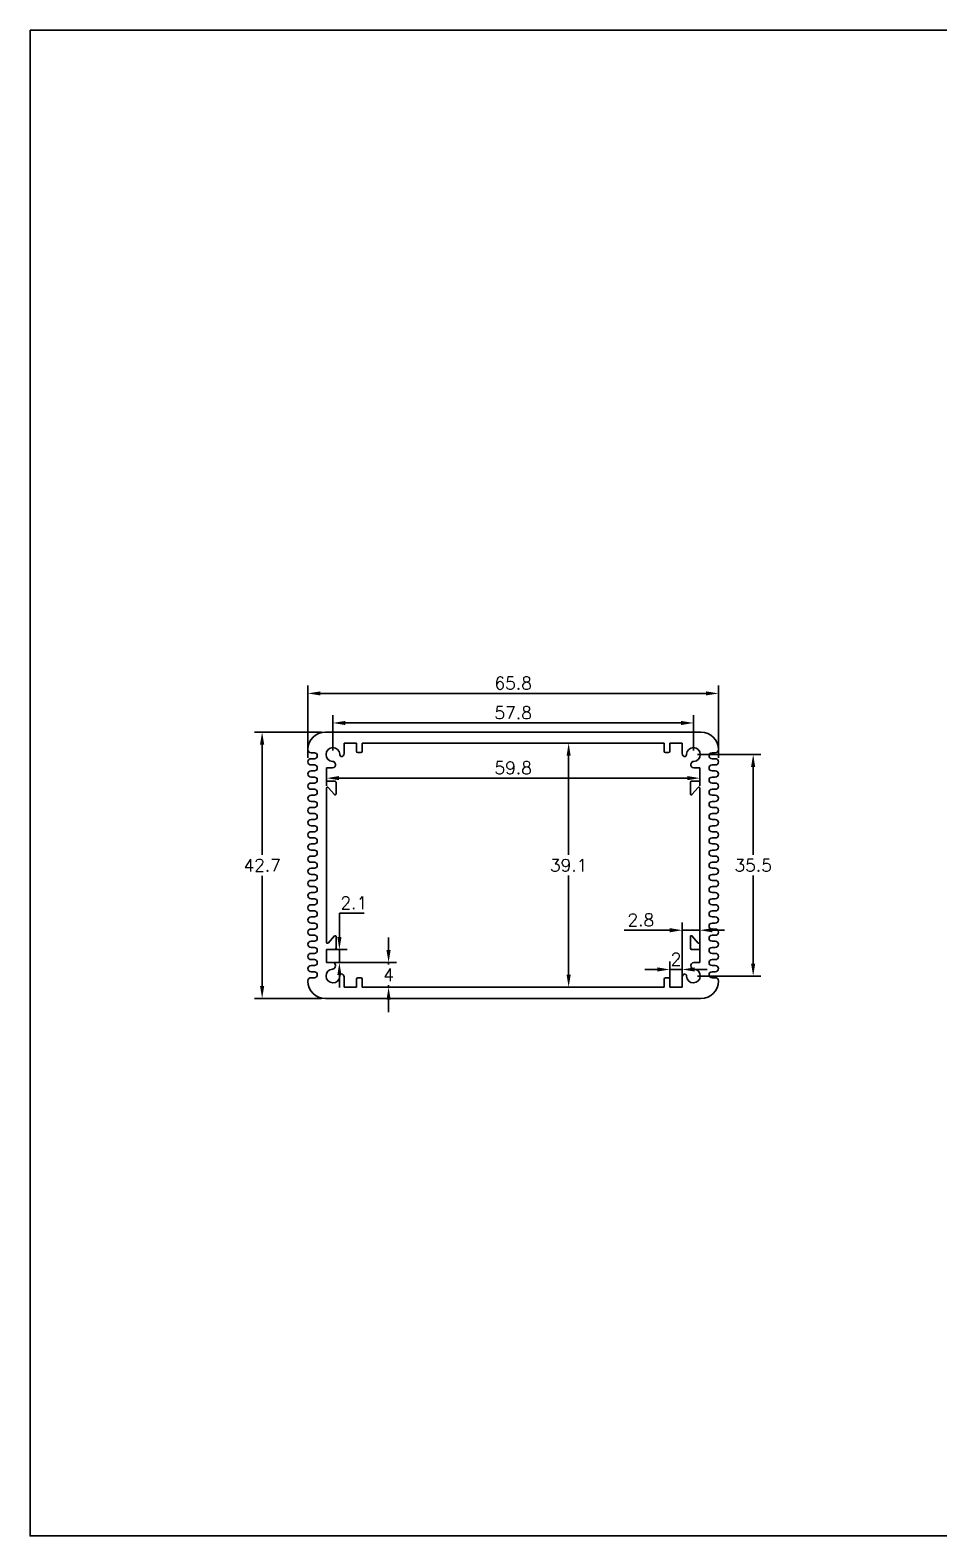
# Model space of a CAD drawing. Header units: millimetres. Extents: x -77 to 296, y -108 to 134.
# Drawn here: x -77.5 to 68.2, y -107.5 to 133.8 of the extents above; entities that cross this region are included whole.
import ezdxf

# ---------------------------------------------------------------- set-up
doc = ezdxf.new("R2010")
doc.units = ezdxf.units.MM
doc.styles.get("Standard").update_dxf_attribs({"font": 'txt.shx', "height": 2})
doc.dimstyles.new('ISO-25', dxfattribs={"dimtxt": 2.5, "dimasz": 2, "dimexe": 1.25, "dimexo": 0.625, "dimtad": 1, "dimtih": 1, "dimtoh": 1, "dimdec": 1, "dimdsep": 46, "dimtxsty": 'Standard', "dimcen": 2.5, "dimadec": 0, "dimazin": 0, "dimtfac": 1, "dimtdec": 1, "dimtmove": 0, "dimatfit": 3, "dimfxl": 1, "dimarcsym": 0})

# ---------------------------------------------------------------- blocks, each defined once
blk = doc.blocks.new('*D1')
at = {"color": 0, "lineweight": -2, "transparency": 16777216}
for p, q in [((-32.95, 17.15), (-32.95, 28.74)), ((-30.95, 27.49), (30.85, 27.49)), ((32.85, 17.15), (32.85, 28.74))]:
    blk.add_line(p, q, dxfattribs=at)
at = {"color": 0, "transparency": 16777216}
for points in [[(-30.95, 27.82), (-30.95, 27.16), (-32.95, 27.49)], [(30.85, 27.82), (30.85, 27.16), (32.85, 27.49)]]:
    blk.add_solid(points, dxfattribs=at)
at = {"layer": 'Defpoints', "color": 0, "transparency": 16777216}
for p in [(32.85, 27.49), (-32.95, 16.53), (32.85, 16.53)]:
    blk.add_point(p, dxfattribs=at)
at = {"color": 0, "transparency": 16777216, "insert": (-0.05, 29.14), "char_height": 2, "attachment_point": 5}
blk.add_mtext('65.8', dxfattribs=at)
blk = doc.blocks.new('*D2')
at = {"color": 0, "lineweight": -2, "transparency": 16777216}
for p, q in [((-28.95, 18.33), (-28.95, 24)), ((-26.95, 22.75), (26.85, 22.75)), ((28.85, 18.33), (28.85, 24))]:
    blk.add_line(p, q, dxfattribs=at)
at = {"color": 0, "transparency": 16777216}
for points in [[(-26.95, 23.09), (-26.95, 22.42), (-28.95, 22.75)], [(26.85, 23.09), (26.85, 22.42), (28.85, 22.75)]]:
    blk.add_solid(points, dxfattribs=at)
at = {"layer": 'Defpoints', "color": 0, "transparency": 16777216}
for p in [(28.85, 22.75), (-28.95, 17.7), (28.85, 17.7)]:
    blk.add_point(p, dxfattribs=at)
at = {"color": 0, "transparency": 16777216, "insert": (-0.05, 24.4), "char_height": 2, "attachment_point": 5}
blk.add_mtext('57.8', dxfattribs=at)
blk = doc.blocks.new('*D3')
at = {"color": 0, "lineweight": -2, "transparency": 16777216}
for p, q in [((-30.77, 21.3), (-41.54, 21.3)), ((-40.29, 19.3), (-40.29, 1.62)), ((-40.29, -19.4), (-40.29, -1.72)), ((-30.77, -21.4), (-41.54, -21.4))]:
    blk.add_line(p, q, dxfattribs=at)
at = {"color": 0, "transparency": 16777216}
for points in [[(-40.63, 19.3), (-39.96, 19.3), (-40.29, 21.3)], [(-40.63, -19.4), (-39.96, -19.4), (-40.29, -21.4)]]:
    blk.add_solid(points, dxfattribs=at)
at = {"layer": 'Defpoints', "color": 0, "transparency": 16777216}
for p in [(-40.29, 21.3), (-30.15, 21.3), (-30.15, -21.4)]:
    blk.add_point(p, dxfattribs=at)
at = {"color": 0, "transparency": 16777216, "insert": (-40.29, -0.05), "char_height": 2, "attachment_point": 5}
blk.add_mtext('42.7', dxfattribs=at)
blk = doc.blocks.new('*D4')
at = {"color": 0, "lineweight": -2, "transparency": 16777216}
for p, q in [((29.48, 17.7), (39.67, 17.7)), ((38.42, 15.7), (38.42, 1.6)), ((38.42, -15.8), (38.42, -1.7)), ((29.48, -17.8), (39.67, -17.8))]:
    blk.add_line(p, q, dxfattribs=at)
at = {"color": 0, "transparency": 16777216}
for points in [[(38.08, 15.7), (38.75, 15.7), (38.42, 17.7)], [(38.08, -15.8), (38.75, -15.8), (38.42, -17.8)]]:
    blk.add_solid(points, dxfattribs=at)
at = {"layer": 'Defpoints', "color": 0, "transparency": 16777216}
for p in [(28.85, 17.7), (28.85, -17.8), (38.42, -17.8)]:
    blk.add_point(p, dxfattribs=at)
at = {"color": 0, "transparency": 16777216, "insert": (38.42, -0.05), "char_height": 2, "attachment_point": 5}
blk.add_mtext('35.5', dxfattribs=at)
blk = doc.blocks.new('*D5')
at = {"color": 0, "lineweight": -2, "transparency": 16777216}
for p, q in [((-27.91, -11.55), (-27.91, -7.73)), ((-27.91, -7.73), (-23.93, -7.73)), ((-28.67, -13.55), (-26.66, -13.55)), ((-27.91, -15.65), (-27.91, -13.55)), ((-28.84, -15.65), (-26.66, -15.65)), ((-27.91, -17.65), (-27.91, -19.65))]:
    blk.add_line(p, q, dxfattribs=at)
at = {"color": 0, "transparency": 16777216}
for points in [[(-28.24, -11.55), (-27.57, -11.55), (-27.91, -13.55)], [(-28.24, -17.65), (-27.57, -17.65), (-27.91, -15.65)]]:
    blk.add_solid(points, dxfattribs=at)
at = {"layer": 'Defpoints', "color": 0, "transparency": 16777216}
for p in [(-29.3, -13.55), (-29.47, -15.65), (-27.91, -15.65)]:
    blk.add_point(p, dxfattribs=at)
at = {"color": 0, "transparency": 16777216, "insert": (-25.6, -6.08), "char_height": 2, "attachment_point": 5}
blk.add_mtext('2.1', dxfattribs=at)
blk = doc.blocks.new('*D6')
at = {"color": 0, "lineweight": -2, "transparency": 16777216}
for p, q in [((-20.02, -13.65), (-20.02, -11.65)), ((-28.84, -15.65), (-18.77, -15.65)), ((-20.02, -15.65), (-20.02, -15.97)), ((-20.02, -19.6), (-20.02, -19.28)), ((-23.62, -19.6), (-18.77, -19.6)), ((-20.02, -21.6), (-20.02, -23.6))]:
    blk.add_line(p, q, dxfattribs=at)
at = {"color": 0, "transparency": 16777216}
for points in [[(-20.36, -13.65), (-19.69, -13.65), (-20.02, -15.65)], [(-20.36, -21.6), (-19.69, -21.6), (-20.02, -19.6)]]:
    blk.add_solid(points, dxfattribs=at)
at = {"layer": 'Defpoints', "color": 0, "transparency": 16777216}
for p in [(-29.47, -15.65), (-24.25, -19.6), (-20.02, -19.6)]:
    blk.add_point(p, dxfattribs=at)
at = {"color": 0, "transparency": 16777216, "insert": (-20.02, -17.62), "char_height": 2, "attachment_point": 5}
blk.add_mtext('4', dxfattribs=at)
blk = doc.blocks.new('*D7')
at = {"color": 0, "lineweight": -2, "transparency": 16777216}
for p, q in [((23.05, -16.75), (21.05, -16.75)), ((25.05, -18.97), (25.05, -15.5)), ((27.05, -16.75), (25.05, -16.75)), ((27.05, -18.97), (27.05, -15.5)), ((29.05, -16.75), (31.05, -16.75))]:
    blk.add_line(p, q, dxfattribs=at)
at = {"color": 0, "transparency": 16777216}
for points in [[(23.05, -16.42), (23.05, -17.09), (25.05, -16.75)], [(29.05, -16.42), (29.05, -17.09), (27.05, -16.75)]]:
    blk.add_solid(points, dxfattribs=at)
at = {"layer": 'Defpoints', "color": 0, "transparency": 16777216}
for p in [(25.05, -16.75), (25.05, -19.6), (27.05, -19.6)]:
    blk.add_point(p, dxfattribs=at)
at = {"color": 0, "transparency": 16777216, "insert": (26.05, -15.11), "char_height": 2, "attachment_point": 5}
blk.add_mtext('2', dxfattribs=at)
blk = doc.blocks.new('*D8')
at = {"color": 0, "lineweight": -2, "transparency": 16777216}
for p, q in [((27.05, -18.97), (27.05, -9.21)), ((29.85, -13.97), (29.85, -9.21)), ((25.05, -10.46), (17.76, -10.46)), ((29.85, -10.46), (27.05, -10.46)), ((31.85, -10.46), (33.85, -10.46))]:
    blk.add_line(p, q, dxfattribs=at)
at = {"color": 0, "transparency": 16777216}
for points in [[(25.05, -10.13), (25.05, -10.8), (27.05, -10.46)], [(31.85, -10.13), (31.85, -10.8), (29.85, -10.46)]]:
    blk.add_solid(points, dxfattribs=at)
at = {"layer": 'Defpoints', "color": 0, "transparency": 16777216}
for p in [(29.85, -10.46), (29.85, -14.6), (27.05, -19.6)]:
    blk.add_point(p, dxfattribs=at)
at = {"color": 0, "transparency": 16777216, "insert": (20.41, -8.82), "char_height": 2, "attachment_point": 5}
blk.add_mtext('2.8', dxfattribs=at)
blk = doc.blocks.new('*D9')
at = {"color": 0, "lineweight": -2, "transparency": 16777216}
for p, q in [((-29.95, 13.88), (-29.95, 12.66)), ((27.85, 13.91), (-27.95, 13.91)), ((29.85, 13.88), (29.85, 12.66))]:
    blk.add_line(p, q, dxfattribs=at)
at = {"color": 0, "transparency": 16777216}
for points in [[(-27.95, 14.25), (-27.95, 13.58), (-29.95, 13.91)], [(27.85, 14.25), (27.85, 13.58), (29.85, 13.91)]]:
    blk.add_solid(points, dxfattribs=at)
at = {"layer": 'Defpoints', "color": 0, "transparency": 16777216}
for p in [(-29.95, 14.5), (29.85, 14.5), (-29.95, 13.91)]:
    blk.add_point(p, dxfattribs=at)
at = {"color": 0, "transparency": 16777216, "insert": (-0.05, 15.56), "char_height": 2, "attachment_point": 5}
blk.add_mtext('59.8', dxfattribs=at)
blk = doc.blocks.new('*D10')
at = {"color": 0, "lineweight": -2, "transparency": 16777216}
for p, q in [((0.58, 19.5), (10.09, 19.5)), ((8.84, 17.5), (8.84, 1.6)), ((8.84, -17.6), (8.84, -1.7)), ((0.58, -19.6), (10.09, -19.6))]:
    blk.add_line(p, q, dxfattribs=at)
at = {"color": 0, "transparency": 16777216}
for points in [[(8.51, 17.5), (9.17, 17.5), (8.84, 19.5)], [(8.51, -17.6), (9.17, -17.6), (8.84, -19.6)]]:
    blk.add_solid(points, dxfattribs=at)
at = {"layer": 'Defpoints', "color": 0, "transparency": 16777216}
for p in [(-0.05, 19.5), (-0.05, -19.6), (8.84, -19.6)]:
    blk.add_point(p, dxfattribs=at)
at = {"color": 0, "transparency": 16777216, "insert": (8.84, -0.05), "char_height": 2, "attachment_point": 5}
blk.add_mtext('39.1', dxfattribs=at)

msp = doc.modelspace()

# ---------------------------------------------------------------- linework, layer by layer
for p, q in [((-30.15, 21.3), (30.05, 21.3)), ((-27.15, 19.5), (-25.15, 19.5)), ((-27.15, 17.84), (-27.15, 19.5)), ((-25.15, 19.5), (-25.15, 18.2)), ((-24.25, 19.5), (-24.25, 18.2)), ((-24.25, 19.5), (24.15, 19.5)), ((24.15, 19.5), (24.15, 18.2)), ((27.05, 19.5), (25.05, 19.5)), ((25.05, 19.5), (25.05, 18.2)), ((27.05, 17.84), (27.05, 19.5)), ((-32.95, 18.5), (-32.95, 18.48)), ((-32.45, 17.98), (-31.92, 17.98)), ((-32.45, 17.03), (-31.92, 17.03)), ((-31.45, 17.5), (-31.45, 17.5)), ((-24.95, 18), (-24.45, 18)), ((24.85, 18), (24.35, 18)), ((31.35, 17.5), (31.35, 17.5)), ((32.35, 17.98), (31.83, 17.98)), ((32.35, 17.03), (31.83, 17.03)), ((32.85, 18.5), (32.85, 18.48)), ((-32.45, 16.03), (-31.92, 16.03)), ((-32.45, 15.08), (-31.92, 15.08)), ((-31.45, 15.55), (-31.45, 15.55)), ((-29.95, 15.55), (-28.99, 15.55)), ((-29.95, 13.45), (-29.95, 15.55)), ((-28.56, 16.25), (-28.53, 16.15)), ((28.47, 16.25), (28.44, 16.15)), ((29.85, 15.55), (28.9, 15.55)), ((29.85, 13.45), (29.85, 15.55)), ((31.35, 15.55), (31.35, 15.55)), ((32.35, 16.03), (31.83, 16.03)), ((32.35, 15.08), (31.83, 15.08)), ((-32.45, 14.08), (-31.92, 14.08)), ((-32.45, 13.13), (-31.92, 13.13)), ((-32.45, 12.13), (-31.92, 12.13)), ((-31.45, 13.6), (-31.45, 13.6)), ((-29.95, 13.45), (-28.65, 13.45)), ((-29.95, -12.45), (-29.95, 12.35)), ((-29.85, 12.45), (-29.79, 12.45)), ((-28.7, 11.28), (-29.71, 12.42)), ((-28.45, 13.25), (-28.45, 11.35)), ((28.35, 13.25), (28.35, 11.35)), ((29.85, 13.45), (28.55, 13.45)), ((28.61, 11.28), (29.62, 12.42)), ((29.75, 12.45), (29.7, 12.45)), ((29.85, -12.45), (29.85, 12.35)), ((31.35, 13.6), (31.35, 13.6)), ((32.35, 14.08), (31.83, 14.08)), ((32.35, 13.13), (31.83, 13.13)), ((32.35, 12.13), (31.83, 12.13)), ((-32.45, 11.18), (-31.92, 11.18)), ((-32.45, 10.18), (-31.92, 10.18)), ((-31.45, 11.65), (-31.45, 11.65)), ((-31.45, 9.7), (-31.45, 9.7)), ((-28.55, 11.25), (-28.63, 11.25)), ((28.45, 11.25), (28.54, 11.25)), ((31.35, 11.65), (31.35, 11.65)), ((31.35, 9.7), (31.35, 9.7)), ((32.35, 11.18), (31.83, 11.18)), ((32.35, 10.18), (31.83, 10.18)), ((-32.45, 9.23), (-31.92, 9.23)), ((-32.45, 8.23), (-31.92, 8.23)), ((-32.45, 7.28), (-31.92, 7.28)), ((-31.45, 7.75), (-31.45, 7.75)), ((31.35, 7.75), (31.35, 7.75)), ((32.35, 9.23), (31.83, 9.23)), ((32.35, 8.23), (31.83, 8.23)), ((32.35, 7.28), (31.83, 7.28)), ((-32.45, 6.28), (-31.92, 6.28)), ((-32.45, 5.33), (-31.92, 5.33)), ((-31.45, 5.8), (-31.45, 5.8)), ((31.35, 5.8), (31.35, 5.8)), ((32.35, 6.28), (31.83, 6.28)), ((32.35, 5.33), (31.83, 5.33)), ((-32.45, 4.33), (-31.92, 4.33)), ((-32.45, 3.38), (-31.92, 3.38)), ((-31.45, 3.85), (-31.45, 3.85)), ((31.35, 3.85), (31.35, 3.85)), ((32.35, 4.33), (31.83, 4.33)), ((32.35, 3.38), (31.83, 3.38)), ((-32.45, 2.38), (-31.92, 2.38)), ((-32.45, 1.43), (-31.92, 1.43)), ((-32.45, 0.43), (-31.92, 0.43)), ((-31.45, 1.9), (-31.45, 1.9)), ((31.35, 1.9), (31.35, 1.9)), ((32.35, 2.38), (31.83, 2.38)), ((32.35, 1.43), (31.83, 1.43)), ((32.35, 0.43), (31.83, 0.43)), ((-32.45, -0.52), (-31.92, -0.52)), ((-32.45, -1.52), (-31.92, -1.52)), ((-31.45, -0.05), (-31.45, -0.05)), ((-31.45, -2), (-31.45, -2)), ((31.35, -0.05), (31.35, -0.05)), ((31.35, -2), (31.35, -2)), ((32.35, -0.52), (31.83, -0.52)), ((32.35, -1.52), (31.83, -1.52)), ((-32.45, -2.47), (-31.92, -2.47)), ((-32.45, -3.47), (-31.92, -3.47)), ((-32.45, -4.42), (-31.92, -4.42)), ((-31.45, -3.95), (-31.45, -3.95)), ((31.35, -3.95), (31.35, -3.95)), ((32.35, -2.47), (31.83, -2.47)), ((32.35, -3.47), (31.83, -3.47)), ((32.35, -4.42), (31.83, -4.42)), ((-32.45, -5.42), (-31.92, -5.42)), ((-32.45, -6.37), (-31.92, -6.37)), ((-31.45, -5.9), (-31.45, -5.9)), ((31.35, -5.9), (31.35, -5.9)), ((32.35, -5.42), (31.83, -5.42)), ((32.35, -6.37), (31.83, -6.37)), ((-32.45, -7.37), (-31.92, -7.37)), ((-32.45, -8.32), (-31.92, -8.32)), ((-32.45, -9.32), (-31.92, -9.32)), ((-31.45, -7.85), (-31.45, -7.85)), ((31.35, -7.85), (31.35, -7.85)), ((32.35, -7.37), (31.83, -7.37)), ((32.35, -8.32), (31.83, -8.32)), ((32.35, -9.32), (31.83, -9.32)), ((-32.45, -10.27), (-31.92, -10.27)), ((-32.45, -11.27), (-31.92, -11.27)), ((-31.45, -9.8), (-31.45, -9.8)), ((-31.45, -11.75), (-31.45, -11.75)), ((-28.7, -11.38), (-29.71, -12.52)), ((-28.55, -11.35), (-28.63, -11.35)), ((-28.45, -13.35), (-28.45, -11.45)), ((28.35, -13.35), (28.35, -11.45)), ((28.45, -11.35), (28.54, -11.35)), ((28.61, -11.38), (29.62, -12.52)), ((31.35, -9.8), (31.35, -9.8)), ((31.35, -11.75), (31.35, -11.75)), ((32.35, -10.27), (31.83, -10.27)), ((32.35, -11.27), (31.83, -11.27)), ((-32.45, -12.22), (-31.92, -12.22)), ((-32.45, -13.22), (-31.92, -13.22)), ((-32.45, -14.17), (-31.92, -14.17)), ((-31.45, -13.7), (-31.45, -13.7)), ((-29.95, -13.55), (-28.65, -13.55)), ((-29.95, -13.55), (-29.95, -15.65)), ((-29.85, -12.55), (-29.79, -12.55)), ((29.85, -13.55), (28.55, -13.55)), ((29.75, -12.55), (29.7, -12.55)), ((29.85, -13.55), (29.85, -15.65)), ((31.35, -13.7), (31.35, -13.7)), ((32.35, -12.22), (31.83, -12.22)), ((32.35, -13.22), (31.83, -13.22)), ((32.35, -14.17), (31.83, -14.17)), ((-32.45, -15.17), (-31.92, -15.17)), ((-32.45, -16.12), (-31.92, -16.12)), ((-31.45, -15.65), (-31.45, -15.65)), ((-29.95, -15.65), (-28.99, -15.65)), ((-28.56, -16.35), (-28.53, -16.25)), ((28.47, -16.35), (28.44, -16.25)), ((29.85, -15.65), (28.9, -15.65)), ((31.35, -15.65), (31.35, -15.65)), ((32.35, -15.17), (31.83, -15.17)), ((32.35, -16.12), (31.83, -16.12)), ((-32.95, -18.57), (-32.95, -18.6)), ((-32.45, -17.12), (-31.92, -17.12)), ((-32.45, -18.07), (-31.92, -18.07)), ((-31.45, -17.6), (-31.45, -17.6)), ((-27.15, -19.6), (-27.15, -17.94)), ((-25.15, -18.3), (-25.15, -19.6)), ((-24.95, -18.1), (-24.45, -18.1)), ((-24.25, -18.3), (-24.25, -19.6)), ((24.15, -18.3), (24.15, -19.6)), ((24.85, -18.1), (24.35, -18.1)), ((25.05, -18.3), (25.05, -19.6)), ((27.05, -19.6), (27.05, -17.94)), ((31.35, -17.6), (31.35, -17.6)), ((32.35, -17.12), (31.83, -17.12)), ((32.35, -18.07), (31.83, -18.07)), ((32.85, -18.57), (32.85, -18.6)), ((-30.15, -21.4), (30.05, -21.4)), ((-27.15, -19.6), (-25.15, -19.6)), ((-24.25, -19.6), (24.15, -19.6)), ((25.05, -19.6), (27.05, -19.6))]:
    msp.add_line(p, q)
at = {"color": 2}
for p, q in [((-32.95, 16.53), (-32.95, 16.53)), ((-32.95, 14.58), (-32.95, 14.58)), ((32.85, 16.53), (32.85, 16.53)), ((32.85, 14.58), (32.85, 14.58)), ((-32.95, 12.63), (-32.95, 12.63)), ((32.85, 12.63), (32.85, 12.63)), ((-32.95, 10.68), (-32.95, 10.68)), ((32.85, 10.68), (32.85, 10.68)), ((-32.95, 8.73), (-32.95, 8.73)), ((32.85, 8.73), (32.85, 8.73)), ((-32.95, 6.78), (-32.95, 6.78)), ((32.85, 6.78), (32.85, 6.78)), ((-32.95, 4.83), (-32.95, 4.83)), ((-32.95, 2.88), (-32.95, 2.88)), ((32.85, 4.83), (32.85, 4.83)), ((32.85, 2.88), (32.85, 2.88)), ((-32.95, 0.93), (-32.95, 0.93)), ((32.85, 0.93), (32.85, 0.93)), ((-32.95, -1.02), (-32.95, -1.02)), ((32.85, -1.02), (32.85, -1.02)), ((-32.95, -2.97), (-32.95, -2.97)), ((32.85, -2.97), (32.85, -2.97)), ((-32.95, -4.92), (-32.95, -4.92)), ((-32.95, -6.87), (-32.95, -6.87)), ((32.85, -4.92), (32.85, -4.92)), ((32.85, -6.87), (32.85, -6.87)), ((-32.95, -8.82), (-32.95, -8.82)), ((32.85, -8.82), (32.85, -8.82)), ((-32.95, -10.77), (-32.95, -10.77)), ((32.85, -10.77), (32.85, -10.77)), ((-32.95, -12.72), (-32.95, -12.72)), ((32.85, -12.72), (32.85, -12.72)), ((-32.95, -14.67), (-32.95, -14.67)), ((-32.95, -16.62), (-32.95, -16.62)), ((32.85, -14.67), (32.85, -14.67)), ((32.85, -16.62), (32.85, -16.62))]:
    msp.add_line(p, q, dxfattribs=at)
msp.add_lwpolyline([(-77.48, 133.79), (295.98, 133.79), (295.98, -107.53), (-77.48, -107.53)], close=True)
for centre, radius, start, end in [((-30.15, 18.5), 2.8, 90, 180), ((30.05, 18.5), 2.8, 0, 90), ((30.05, 18.5), 2.8, 0, 90), ((-32.45, 18.48), 0.5, 180, 270), ((-32.45, 16.53), 0.5, 90, 180), ((-31.92, 17.5), 0.475, 360, 90), ((-31.92, 17.5), 0.475, 270, 360), ((-28.95, 17.7), 1.1, 2.553, 267.447), ((-27.37, 17.77), 0.475, 182.553, 239.2918), ((-27.62, 17.84), 0.475, 270.7082, 0), ((-24.95, 18.2), 0.2, 180, 270), ((-24.45, 18.2), 0.2, 270, 0), ((24.35, 18.2), 0.2, 180, 270), ((24.85, 18.2), 0.2, 270, 0), ((27.53, 17.84), 0.475, 180, 269.2918), ((27.28, 17.77), 0.475, 300.7082, 357.447), ((28.85, 17.7), 1.1, 272.553, 177.447), ((31.83, 17.5), 0.475, 90, 180), ((31.83, 17.5), 0.475, 180, 270), ((32.35, 18.48), 0.5, 270, 360), ((32.35, 16.53), 0.5, 0, 90), ((-32.45, 16.53), 0.5, 180, 270), ((-32.45, 14.58), 0.5, 90, 180), ((-32.45, 14.58), 0.5, 180, 270), ((-31.92, 15.55), 0.475, 0, 90), ((-31.92, 15.55), 0.475, 270, 360), ((-29.02, 16.13), 0.475, 15, 87.447), ((-28.99, 16.03), 0.475, 270, 15), ((28.9, 16.03), 0.475, 165, 270), ((28.92, 16.13), 0.475, 92.553, 165), ((31.83, 15.55), 0.475, 90, 180), ((31.83, 15.55), 0.475, 180, 270), ((32.35, 16.53), 0.5, 270, 0), ((32.35, 14.58), 0.5, 0, 90), ((32.35, 14.58), 0.5, 270, 0), ((-32.45, 12.63), 0.5, 90, 180), ((-32.45, 12.63), 0.5, 180, 270), ((-31.92, 13.6), 0.475, 0, 90), ((-31.92, 13.6), 0.475, 270, 0), ((-31.92, 11.65), 0.475, 0, 90), ((-29.85, 12.35), 0.1, 90, 180), ((-29.79, 12.35), 0.1, 41.7274, 90), ((-28.65, 13.25), 0.2, 0, 90), ((28.55, 13.25), 0.2, 90, 180), ((29.7, 12.35), 0.1, 90, 138.2726), ((29.75, 12.35), 0.1, 360, 90), ((31.83, 13.6), 0.475, 90, 180), ((31.83, 13.6), 0.475, 180, 270), ((31.83, 11.65), 0.475, 90, 180), ((32.35, 12.63), 0.5, 0, 90), ((32.35, 12.63), 0.5, 270, 0), ((-32.45, 10.68), 0.5, 90, 180), ((-32.45, 10.68), 0.5, 180, 270), ((-31.92, 11.65), 0.475, 270, 0), ((-31.92, 9.7), 0.475, 360, 90), ((-31.92, 9.7), 0.475, 270, 360), ((-28.63, 11.35), 0.1, 221.7274, 270), ((-28.55, 11.35), 0.1, 270, 0), ((28.45, 11.35), 0.1, 180, 270), ((28.54, 11.35), 0.1, 270, 318.2726), ((31.83, 11.65), 0.475, 180, 270), ((31.83, 9.7), 0.475, 90, 180), ((31.83, 9.7), 0.475, 180, 270), ((32.35, 10.68), 0.5, 0, 90), ((32.35, 10.68), 0.5, 270, 0), ((-32.45, 8.73), 0.5, 90, 180), ((-32.45, 8.73), 0.5, 180, 270), ((-32.45, 6.78), 0.5, 90, 180), ((-31.92, 7.75), 0.475, 0, 90), ((-31.92, 7.75), 0.475, 270, 360), ((31.83, 7.75), 0.475, 90, 180), ((31.83, 7.75), 0.475, 180, 270), ((32.35, 8.73), 0.5, 0, 90), ((32.35, 8.73), 0.5, 270, 0), ((32.35, 6.78), 0.5, 0, 90), ((-32.45, 6.78), 0.5, 180, 270), ((-32.45, 4.83), 0.5, 90, 180), ((-31.92, 5.8), 0.475, 0, 90), ((-31.92, 5.8), 0.475, 270, 0), ((31.83, 5.8), 0.475, 90, 180), ((31.83, 5.8), 0.475, 180, 270), ((32.35, 6.78), 0.5, 270, 0), ((32.35, 4.83), 0.5, 0, 90), ((-32.45, 4.83), 0.5, 180, 270), ((-32.45, 2.88), 0.5, 90, 180), ((-32.45, 2.88), 0.5, 180, 270), ((-31.92, 3.85), 0.475, 0, 90), ((-31.92, 3.85), 0.475, 270, 360), ((31.83, 3.85), 0.475, 90, 180), ((31.83, 3.85), 0.475, 180, 270), ((32.35, 4.83), 0.5, 270, 0), ((32.35, 2.88), 0.5, 0, 90), ((32.35, 2.88), 0.5, 270, 0), ((-32.45, 0.93), 0.5, 90, 180), ((-32.45, 0.93), 0.5, 180, 270), ((-31.92, 1.9), 0.475, 0, 90), ((-31.92, 1.9), 0.475, 270, 360), ((-31.92, -0.05), 0.475, 0, 90), ((31.83, 1.9), 0.475, 90, 180), ((31.83, 1.9), 0.475, 180, 270), ((31.83, -0.05), 0.475, 90, 180), ((32.35, 0.93), 0.5, 0, 90), ((32.35, 0.93), 0.5, 270, 0), ((-32.45, -1.02), 0.5, 90, 180), ((-32.45, -1.02), 0.5, 180, 270), ((-31.92, -0.05), 0.475, 270, 360), ((-31.92, -2), 0.475, 360, 90), ((-31.92, -2), 0.475, 270, 360), ((31.83, -0.05), 0.475, 180, 270), ((31.83, -2), 0.475, 90, 180), ((31.83, -2), 0.475, 180, 270), ((32.35, -1.02), 0.5, 0, 90), ((32.35, -1.02), 0.5, 270, 0), ((-32.45, -2.97), 0.5, 90, 180), ((-32.45, -2.97), 0.5, 180, 270), ((-32.45, -4.92), 0.5, 90, 180), ((-31.92, -3.95), 0.475, 0, 90), ((-31.92, -3.95), 0.475, 270, 360), ((31.83, -3.95), 0.475, 90, 180), ((31.83, -3.95), 0.475, 180, 270), ((32.35, -2.97), 0.5, 0, 90), ((32.35, -2.97), 0.5, 270, 0), ((32.35, -4.92), 0.5, 0, 90), ((-32.45, -4.92), 0.5, 180, 270), ((-32.45, -6.87), 0.5, 90, 180), ((-32.45, -6.87), 0.5, 180, 270), ((-31.92, -5.9), 0.475, 0, 90), ((-31.92, -5.9), 0.475, 270, 0), ((31.83, -5.9), 0.475, 90, 180), ((31.83, -5.9), 0.475, 180, 270), ((32.35, -4.92), 0.5, 270, 0), ((32.35, -6.87), 0.5, 0, 90), ((32.35, -6.87), 0.5, 270, 0), ((-32.45, -8.82), 0.5, 90, 180), ((-32.45, -8.82), 0.5, 180, 270), ((-31.92, -7.85), 0.475, 0, 90), ((-31.92, -7.85), 0.475, 270, 0), ((-31.92, -9.8), 0.475, 360, 90), ((31.83, -7.85), 0.475, 90, 180), ((31.83, -7.85), 0.475, 180, 270), ((31.83, -9.8), 0.475, 90, 180), ((32.35, -8.82), 0.5, 0, 90), ((32.35, -8.82), 0.5, 270, 0), ((-32.45, -10.77), 0.5, 90, 180), ((-32.45, -10.77), 0.5, 180, 270), ((-31.92, -9.8), 0.475, 270, 360), ((-31.92, -11.75), 0.475, 0, 90), ((-31.92, -11.75), 0.475, 270, 360), ((-28.63, -11.45), 0.1, 90, 138.2726), ((-28.55, -11.45), 0.1, 360, 90), ((28.45, -11.45), 0.1, 90, 180), ((28.54, -11.45), 0.1, 41.7274, 90), ((31.83, -9.8), 0.475, 180, 270), ((31.83, -11.75), 0.475, 90, 180), ((31.83, -11.75), 0.475, 180, 270), ((32.35, -10.77), 0.5, 0, 90), ((32.35, -10.77), 0.5, 270, 0), ((-32.45, -12.72), 0.5, 90, 180), ((-32.45, -12.72), 0.5, 180, 270), ((-32.45, -14.67), 0.5, 90, 180), ((-31.92, -13.7), 0.475, 0, 90), ((-31.92, -13.7), 0.475, 270, 360), ((-29.85, -12.45), 0.1, 180, 270), ((-29.79, -12.45), 0.1, 270, 318.2726), ((-28.65, -13.35), 0.2, 270, 0), ((28.55, -13.35), 0.2, 180, 270), ((29.7, -12.45), 0.1, 221.7274, 270), ((29.75, -12.45), 0.1, 270, 0), ((31.83, -13.7), 0.475, 90, 180), ((31.83, -13.7), 0.475, 180, 270), ((32.35, -12.72), 0.5, 0, 90), ((32.35, -12.72), 0.5, 270, 0), ((32.35, -14.67), 0.5, 0, 90), ((-32.45, -14.67), 0.5, 180, 270), ((-32.45, -16.62), 0.5, 90, 180), ((-32.45, -16.62), 0.5, 180, 270), ((-31.92, -15.65), 0.475, 0, 90), ((-31.92, -15.65), 0.475, 270, 360), ((-28.95, -17.8), 1.1, 92.553, 357.447), ((-28.99, -16.12), 0.475, 345, 90), ((-29.02, -16.23), 0.475, 272.553, 345), ((28.85, -17.8), 1.1, 182.553, 87.447), ((28.9, -16.12), 0.475, 90, 195), ((28.92, -16.23), 0.475, 195, 267.447), ((31.83, -15.65), 0.475, 90, 180), ((31.83, -15.65), 0.475, 180, 270), ((32.35, -14.67), 0.5, 270, 0), ((32.35, -16.62), 0.5, 0, 90), ((32.35, -16.62), 0.5, 270, 360), ((-32.45, -18.57), 0.5, 90, 180), ((-30.15, -18.6), 2.8, 180, 270), ((-31.92, -17.6), 0.475, 0, 90), ((-31.92, -17.6), 0.475, 270, 360), ((-27.37, -17.87), 0.475, 120.7082, 177.447), ((-27.62, -17.94), 0.475, 0, 89.2918), ((-24.95, -18.3), 0.2, 90, 180), ((-24.45, -18.3), 0.2, 0, 90), ((24.35, -18.3), 0.2, 90, 180), ((24.85, -18.3), 0.2, 360, 90), ((27.53, -17.94), 0.475, 90.7082, 180), ((27.28, -17.87), 0.475, 2.553, 59.2918), ((30.05, -18.6), 2.8, 270, 360), ((31.83, -17.6), 0.475, 90, 180), ((31.83, -17.6), 0.475, 180, 270), ((32.35, -18.57), 0.5, 0, 90)]:
    msp.add_arc(centre, radius, start, end)

# ---------------------------------------------------------------- dimensions: what is measured, and where the dimension line sits
for base, p1, p2, picture, middle in [((32.85, 27.49), (-32.95, 16.53), (32.85, 16.53), '*D1', (-0.05, 27.49)), ((-29.95, 13.91), (29.85, 14.5), (-29.95, 14.5), '*D9', (-0.05, 13.91)), ((29.85, -10.46), (27.05, -19.6), (29.85, -14.6), '*D8', (20.41, -10.46)), ((25.05, -16.75), (27.05, -19.6), (25.05, -19.6), '*D7', (26.05, -16.75))]:
    dim = msp.add_linear_dim(base=base, p1=p1, p2=p2, dimstyle='ISO-25')
    dim.commit()
    dim.dimension.update_dxf_attribs({"geometry": picture, "text_midpoint": middle, "dimtype": 160})
dim = msp.add_linear_dim(base=(28.85, 22.75), p1=(-28.95, 17.7), p2=(28.85, 17.7), dimstyle='ISO-25')
dim.commit()
dim.dimension.update_dxf_attribs({"geometry": '*D2', "text_midpoint": (-0.05, 24.4)})
for base, p1, p2, picture, middle in [((-40.29, 21.3), (-30.15, -21.4), (-30.15, 21.3), '*D3', (-40.29, -0.05)), ((8.84, -19.6), (-0.05, 19.5), (-0.05, -19.6), '*D10', (8.84, -0.05)), ((38.42, -17.8), (28.85, 17.7), (28.85, -17.8), '*D4', (38.42, -0.05)), ((-20.02191398, -19.59938736), (-29.46669315, -15.64938736), (-24.2452225, -19.59938736), '*D6', (-20.02191398, -17.62438736))]:
    dim = msp.add_linear_dim(base=base, p1=p1, p2=p2, angle=90, dimstyle='ISO-25')
    dim.commit()
    dim.dimension.update_dxf_attribs({"geometry": picture, "text_midpoint": middle})
dim = msp.add_linear_dim(base=(-27.91, -15.65), p1=(-29.3, -13.55), p2=(-29.47, -15.65), angle=90, dimstyle='ISO-25')
dim.commit()
dim.dimension.update_dxf_attribs({"geometry": '*D5', "text_midpoint": (-25.6, -7.73), "dimtype": 160})

doc.saveas('drawing.dxf')
